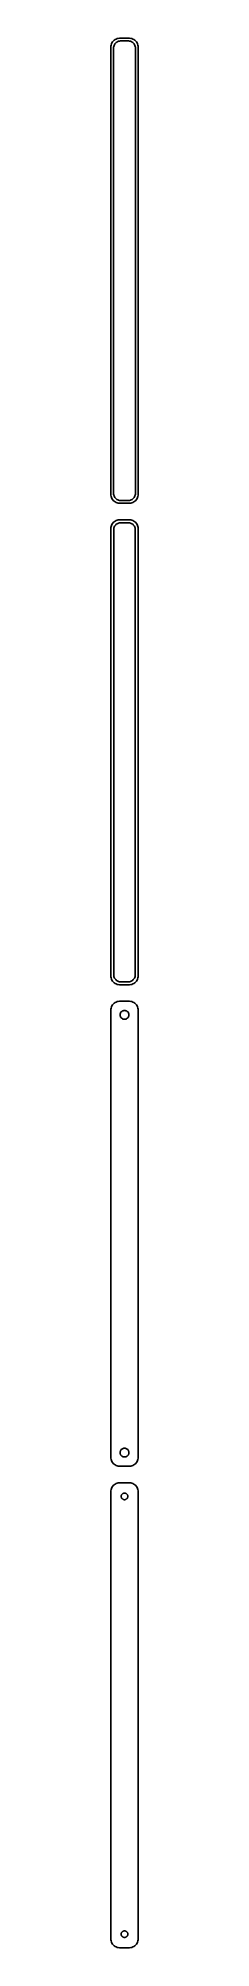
# Model space of a CAD drawing. Header units: metres. Extents: x -8 to 8, y 665 to 1711.
import ezdxf

# ---------------------------------------------------------------- set-up
doc = ezdxf.new("R2010")
doc.units = ezdxf.units.M

msp = doc.modelspace()

# ---------------------------------------------------------------- linework, layer by layer
for p, q in [((-7.46057, 1707.13), (-7.5, 1706.5)), ((-7.34291, 1707.74), (-7.46057, 1707.13)), ((-7.14888, 1708.34), (-7.34291, 1707.74)), ((-6.88153, 1708.91), (-7.14888, 1708.34)), ((-6.54507, 1709.44), (-6.88153, 1708.91)), ((-6.14484, 1709.92), (-6.54507, 1709.44)), ((-5.68712, 1710.35), (-6.14484, 1709.92)), ((-5.96844, 1706.5), (-5.87433, 1706.99)), ((-5.87433, 1706.99), (-5.7191, 1707.47)), ((-5.7191, 1707.47), (-5.50522, 1707.93)), ((-5.17912, 1710.72), (-5.68712, 1710.35)), ((-5.50522, 1707.93), (-5.23605, 1708.35)), ((-5.23605, 1708.35), (-4.91586, 1708.74)), ((-4.62889, 1711.02), (-5.17912, 1710.72)), ((-4.91586, 1708.74), (-4.54968, 1709.08)), ((-4.04507, 1711.26), (-4.62889, 1711.02)), ((-4.54968, 1709.08), (-4.1433, 1709.38)), ((-4.1433, 1709.38), (-3.70311, 1709.62)), ((-3.4369, 1711.41), (-4.04507, 1711.26)), ((-3.70311, 1709.62), (-3.23605, 1709.8)), ((-2.81395, 1711.49), (-3.4369, 1711.41)), ((-3.23605, 1709.8), (-2.74951, 1709.93)), ((2.81395, 1711.49), (-2.81395, 1711.49)), ((-2.74951, 1709.93), (-2.25116, 1709.99)), ((-2.25116, 1709.99), (2.25116, 1709.99)), ((2.25116, 1709.99), (2.74951, 1709.93)), ((2.74951, 1709.93), (3.23605, 1709.8)), ((3.4369, 1711.41), (2.81395, 1711.49)), ((3.23605, 1709.8), (3.70311, 1709.62)), ((4.04507, 1711.26), (3.4369, 1711.41)), ((3.70311, 1709.62), (4.1433, 1709.38)), ((4.62889, 1711.02), (4.04507, 1711.26)), ((4.1433, 1709.38), (4.54968, 1709.08)), ((4.54968, 1709.08), (4.91586, 1708.74)), ((5.17912, 1710.72), (4.62889, 1711.02)), ((4.91586, 1708.74), (5.23605, 1708.35)), ((5.68712, 1710.35), (5.17912, 1710.72)), ((5.23605, 1708.35), (5.50522, 1707.93)), ((5.50522, 1707.93), (5.7191, 1707.47)), ((6.14484, 1709.92), (5.68712, 1710.35)), ((5.7191, 1707.47), (5.87433, 1706.99)), ((5.87433, 1706.99), (5.96844, 1706.5)), ((6.54507, 1709.44), (6.14484, 1709.92)), ((6.88153, 1708.91), (6.54507, 1709.44)), ((7.14888, 1708.34), (6.88153, 1708.91)), ((7.34291, 1707.74), (7.14888, 1708.34)), ((7.46057, 1707.13), (7.34291, 1707.74)), ((7.5, 1706.5), (7.46057, 1707.13)), ((-7.5, 1706.5), (-7.5, 1461.5)), ((-6, 1706), (-5.96844, 1706.5)), ((-6, 1462), (-6, 1706)), ((5.96844, 1706.5), (6, 1706)), ((6, 1706), (6, 1462)), ((7.5, 1461.5), (7.5, 1706.5)), ((-7.5, 1461.5), (-7.46057, 1460.87)), ((-7.46057, 1460.87), (-7.34291, 1460.26)), ((-7.34291, 1460.26), (-7.14888, 1459.66)), ((-7.14888, 1459.66), (-6.88153, 1459.09)), ((-6.88153, 1459.09), (-6.54507, 1458.56)), ((-6.54507, 1458.56), (-6.14484, 1458.08)), ((-6.14484, 1458.08), (-5.68712, 1457.65)), ((-5.96844, 1461.5), (-6, 1462)), ((-5.87433, 1461.01), (-5.96844, 1461.5)), ((-5.7191, 1460.53), (-5.87433, 1461.01)), ((-5.50522, 1460.07), (-5.7191, 1460.53)), ((-5.68712, 1457.65), (-5.17912, 1457.28)), ((-5.23605, 1459.65), (-5.50522, 1460.07)), ((-4.91586, 1459.26), (-5.23605, 1459.65)), ((-5.17912, 1457.28), (-4.62889, 1456.98)), ((-4.54968, 1458.92), (-4.91586, 1459.26)), ((-4.62889, 1456.98), (-4.04507, 1456.74)), ((-4.1433, 1458.62), (-4.54968, 1458.92)), ((-3.70311, 1458.38), (-4.1433, 1458.62)), ((-4.04507, 1456.74), (-3.4369, 1456.59)), ((-3.23605, 1458.2), (-3.70311, 1458.38)), ((-3.4369, 1456.59), (-2.81395, 1456.51)), ((-2.74951, 1458.07), (-3.23605, 1458.2)), ((-2.81395, 1456.51), (2.81395, 1456.51)), ((-2.25116, 1458.01), (-2.74951, 1458.07)), ((2.25116, 1458.01), (-2.25116, 1458.01)), ((2.74951, 1458.07), (2.25116, 1458.01)), ((3.23605, 1458.2), (2.74951, 1458.07)), ((2.81395, 1456.51), (3.4369, 1456.59)), ((3.70311, 1458.38), (3.23605, 1458.2)), ((3.4369, 1456.59), (4.04507, 1456.74)), ((4.1433, 1458.62), (3.70311, 1458.38)), ((4.04507, 1456.74), (4.62889, 1456.98)), ((4.54968, 1458.92), (4.1433, 1458.62)), ((4.91586, 1459.26), (4.54968, 1458.92)), ((4.62889, 1456.98), (5.17912, 1457.28)), ((5.23605, 1459.65), (4.91586, 1459.26)), ((5.17912, 1457.28), (5.68712, 1457.65)), ((5.50522, 1460.07), (5.23605, 1459.65)), ((5.7191, 1460.53), (5.50522, 1460.07)), ((5.68712, 1457.65), (6.14484, 1458.08)), ((5.87433, 1461.01), (5.7191, 1460.53)), ((5.96844, 1461.5), (5.87433, 1461.01)), ((6, 1462), (5.96844, 1461.5)), ((6.14484, 1458.08), (6.54507, 1458.56)), ((6.54507, 1458.56), (6.88153, 1459.09)), ((6.88153, 1459.09), (7.14888, 1459.66)), ((7.14888, 1459.66), (7.34291, 1460.26)), ((7.34291, 1460.26), (7.46057, 1460.87)), ((7.46057, 1460.87), (7.5, 1461.5)), ((-6.88153, 1444.91), (-7.14888, 1444.34)), ((-6.54507, 1445.44), (-6.88153, 1444.91)), ((-6.14484, 1445.92), (-6.54507, 1445.44)), ((-5.68712, 1446.35), (-6.14484, 1445.92)), ((-5.17912, 1446.72), (-5.68712, 1446.35)), ((-4.62889, 1447.02), (-5.17912, 1446.72)), ((-4.82301, 1444.65), (-4.46851, 1444.98)), ((-4.04507, 1447.26), (-4.62889, 1447.02)), ((-4.46851, 1444.98), (-4.07506, 1445.27)), ((-4.07506, 1445.27), (-3.64888, 1445.5)), ((-3.4369, 1447.41), (-4.04507, 1447.26)), ((-3.64888, 1445.5), (-3.1967, 1445.68)), ((-2.81395, 1447.49), (-3.4369, 1447.41)), ((-3.1967, 1445.68), (-2.72565, 1445.8)), ((2.81395, 1447.49), (-2.81395, 1447.49)), ((-2.72565, 1445.8), (-2.24316, 1445.86)), ((-2.24316, 1445.86), (2.24316, 1445.86)), ((2.24316, 1445.86), (2.72565, 1445.8)), ((2.72565, 1445.8), (3.1967, 1445.68)), ((3.4369, 1447.41), (2.81395, 1447.49)), ((3.1967, 1445.68), (3.64888, 1445.5)), ((4.04507, 1447.26), (3.4369, 1447.41)), ((3.64888, 1445.5), (4.07506, 1445.27)), ((4.62889, 1447.02), (4.04507, 1447.26)), ((4.07506, 1445.27), (4.46851, 1444.98)), ((4.46851, 1444.98), (4.82301, 1444.65)), ((5.17912, 1446.72), (4.62889, 1447.02)), ((5.68712, 1446.35), (5.17912, 1446.72)), ((6.14484, 1445.92), (5.68712, 1446.35)), ((6.54507, 1445.44), (6.14484, 1445.92)), ((6.88153, 1444.91), (6.54507, 1445.44)), ((7.14888, 1444.34), (6.88153, 1444.91)), ((-7.46057, 1443.13), (-7.5, 1442.5)), ((-7.5, 1442.5), (-7.5, 1197.5)), ((-7.34291, 1443.74), (-7.46057, 1443.13)), ((-7.14888, 1444.34), (-7.34291, 1443.74)), ((-5.87262, 1442), (-5.84209, 1442.49)), ((-5.87262, 1198), (-5.87262, 1442)), ((-5.84209, 1442.49), (-5.75096, 1442.96)), ((-5.75096, 1442.96), (-5.60068, 1443.43)), ((-5.60068, 1443.43), (-5.3936, 1443.87)), ((-5.3936, 1443.87), (-5.13301, 1444.28)), ((-5.13301, 1444.28), (-4.82301, 1444.65)), ((4.82301, 1444.65), (5.13301, 1444.28)), ((5.13301, 1444.28), (5.3936, 1443.87)), ((5.3936, 1443.87), (5.60068, 1443.43)), ((5.60068, 1443.43), (5.75096, 1442.96)), ((5.75096, 1442.96), (5.84209, 1442.49)), ((5.84209, 1442.49), (5.87262, 1442)), ((5.87262, 1442), (5.87262, 1198)), ((7.34291, 1443.74), (7.14888, 1444.34)), ((7.46057, 1443.13), (7.34291, 1443.74)), ((7.5, 1442.5), (7.46057, 1443.13)), ((7.5, 1197.5), (7.5, 1442.5)), ((-7.5, 1197.5), (-7.46057, 1196.87)), ((-7.46057, 1196.87), (-7.34291, 1196.26)), ((-7.34291, 1196.26), (-7.14888, 1195.66)), ((-7.14888, 1195.66), (-6.88153, 1195.09)), ((-6.88153, 1195.09), (-6.54507, 1194.56)), ((-6.54507, 1194.56), (-6.14484, 1194.08)), ((-6.14484, 1194.08), (-5.68712, 1193.65)), ((-5.84209, 1197.51), (-5.87262, 1198)), ((-5.75096, 1197.04), (-5.84209, 1197.51)), ((-5.60068, 1196.57), (-5.75096, 1197.04)), ((-5.68712, 1193.65), (-5.17912, 1193.28)), ((-5.3936, 1196.13), (-5.60068, 1196.57)), ((-5.13301, 1195.72), (-5.3936, 1196.13)), ((-4.82301, 1195.35), (-5.13301, 1195.72)), ((-4.46851, 1195.02), (-4.82301, 1195.35)), ((-4.07506, 1194.73), (-4.46851, 1195.02)), ((-3.64888, 1194.5), (-4.07506, 1194.73)), ((-3.1967, 1194.32), (-3.64888, 1194.5)), ((-2.72565, 1194.2), (-3.1967, 1194.32)), ((-2.24316, 1194.14), (-2.72565, 1194.2)), ((2.24316, 1194.14), (-2.24316, 1194.14)), ((2.72565, 1194.2), (2.24316, 1194.14)), ((3.1967, 1194.32), (2.72565, 1194.2)), ((3.64888, 1194.5), (3.1967, 1194.32)), ((4.07506, 1194.73), (3.64888, 1194.5)), ((4.46851, 1195.02), (4.07506, 1194.73)), ((4.82301, 1195.35), (4.46851, 1195.02)), ((5.13301, 1195.72), (4.82301, 1195.35)), ((5.3936, 1196.13), (5.13301, 1195.72)), ((5.17912, 1193.28), (5.68712, 1193.65)), ((5.60068, 1196.57), (5.3936, 1196.13)), ((5.75096, 1197.04), (5.60068, 1196.57)), ((5.68712, 1193.65), (6.14484, 1194.08)), ((5.84209, 1197.51), (5.75096, 1197.04)), ((5.87262, 1198), (5.84209, 1197.51)), ((6.14484, 1194.08), (6.54507, 1194.56)), ((6.54507, 1194.56), (6.88153, 1195.09)), ((6.88153, 1195.09), (7.14888, 1195.66)), ((7.14888, 1195.66), (7.34291, 1196.26)), ((7.34291, 1196.26), (7.46057, 1196.87)), ((7.46057, 1196.87), (7.5, 1197.5)), ((-5.17912, 1193.28), (-4.62889, 1192.98)), ((-4.62889, 1192.98), (-4.04507, 1192.74)), ((-4.04507, 1183.26), (-4.62889, 1183.02)), ((-4.04507, 1192.74), (-3.4369, 1192.59)), ((-3.4369, 1183.41), (-4.04507, 1183.26)), ((-3.4369, 1192.59), (-2.81395, 1192.51)), ((-2.81395, 1183.49), (-3.4369, 1183.41)), ((-2.81395, 1192.51), (2.81395, 1192.51)), ((2.81395, 1183.49), (-2.81395, 1183.49)), ((2.81395, 1192.51), (3.4369, 1192.59)), ((3.4369, 1183.41), (2.81395, 1183.49)), ((3.4369, 1192.59), (4.04507, 1192.74)), ((4.04507, 1183.26), (3.4369, 1183.41)), ((4.04507, 1192.74), (4.62889, 1192.98)), ((4.62889, 1183.02), (4.04507, 1183.26)), ((4.62889, 1192.98), (5.17912, 1193.28)), ((-7.46057, 1179.13), (-7.5, 1178.5)), ((-7.5, 1178.5), (-7.5, 933.5)), ((-7.34291, 1179.74), (-7.46057, 1179.13)), ((-7.14888, 1180.34), (-7.34291, 1179.74)), ((-6.88153, 1180.91), (-7.14888, 1180.34)), ((-6.54507, 1181.44), (-6.88153, 1180.91)), ((-6.14484, 1181.92), (-6.54507, 1181.44)), ((-5.68712, 1182.35), (-6.14484, 1181.92)), ((-5.17912, 1182.72), (-5.68712, 1182.35)), ((-4.62889, 1183.02), (-5.17912, 1182.72)), ((-2.39999, 1176), (-2.38107, 1176.3)), ((-2.38107, 1175.7), (-2.39999, 1176)), ((-2.38107, 1176.3), (-2.32458, 1176.6)), ((-2.32458, 1175.4), (-2.38107, 1175.7)), ((-2.32458, 1176.6), (-2.23146, 1176.88)), ((-2.23146, 1175.12), (-2.32458, 1175.4)), ((-2.23146, 1176.88), (-2.10313, 1177.16)), ((-2.10313, 1174.84), (-2.23146, 1175.12)), ((-2.10313, 1177.16), (-1.94164, 1177.41)), ((-1.94164, 1174.59), (-2.10313, 1174.84)), ((-1.94164, 1177.41), (-1.74951, 1177.64)), ((-1.74951, 1174.36), (-1.94164, 1174.59)), ((-1.74951, 1177.64), (-1.52982, 1177.85)), ((-1.52982, 1174.15), (-1.74951, 1174.36)), ((-1.52982, 1177.85), (-1.28598, 1178.03)), ((-1.28598, 1173.97), (-1.52982, 1174.15)), ((-1.28598, 1178.03), (-1.02187, 1178.17)), ((-1.02187, 1173.83), (-1.28598, 1173.97)), ((-1.02187, 1178.17), (-0.741638, 1178.28)), ((-0.741638, 1173.72), (-1.02187, 1173.83)), ((-0.741638, 1178.28), (-0.449707, 1178.36)), ((-0.449707, 1173.64), (-0.741638, 1173.72)), ((-0.449707, 1178.36), (-0.150696, 1178.4)), ((-0.150696, 1173.6), (-0.449707, 1173.64)), ((-0.150696, 1178.4), (0.150696, 1178.4)), ((0.150696, 1173.6), (-0.150696, 1173.6)), ((0.150696, 1178.4), (0.449707, 1178.36)), ((0.449707, 1173.64), (0.150696, 1173.6)), ((0.449707, 1178.36), (0.741638, 1178.28)), ((0.741638, 1173.72), (0.449707, 1173.64)), ((0.741638, 1178.28), (1.02187, 1178.17)), ((1.02187, 1173.83), (0.741638, 1173.72)), ((1.02187, 1178.17), (1.28598, 1178.03)), ((1.28598, 1173.97), (1.02187, 1173.83)), ((1.28598, 1178.03), (1.52982, 1177.85)), ((1.52982, 1174.15), (1.28598, 1173.97)), ((1.52982, 1177.85), (1.74951, 1177.64)), ((1.74951, 1174.36), (1.52982, 1174.15)), ((1.74951, 1177.64), (1.94164, 1177.41)), ((1.94164, 1174.59), (1.74951, 1174.36)), ((1.94164, 1177.41), (2.10313, 1177.16)), ((2.10313, 1174.84), (1.94164, 1174.59)), ((2.10313, 1177.16), (2.23146, 1176.88)), ((2.23146, 1175.12), (2.10313, 1174.84)), ((2.23146, 1176.88), (2.32458, 1176.6)), ((2.32458, 1175.4), (2.23146, 1175.12)), ((2.32458, 1176.6), (2.38107, 1176.3)), ((2.38107, 1175.7), (2.32458, 1175.4)), ((2.38107, 1176.3), (2.39999, 1176)), ((2.39999, 1176), (2.38107, 1175.7)), ((5.17912, 1182.72), (4.62889, 1183.02)), ((5.68712, 1182.35), (5.17912, 1182.72)), ((6.14484, 1181.92), (5.68712, 1182.35)), ((6.54507, 1181.44), (6.14484, 1181.92)), ((6.88153, 1180.91), (6.54507, 1181.44)), ((7.14888, 1180.34), (6.88153, 1180.91)), ((7.34291, 1179.74), (7.14888, 1180.34)), ((7.46057, 1179.13), (7.34291, 1179.74)), ((7.5, 1178.5), (7.46057, 1179.13)), ((7.5, 933.5), (7.5, 1178.5)), ((-7.5, 933.5), (-7.46057, 932.873)), ((-7.46057, 932.873), (-7.34291, 932.257)), ((-7.34291, 932.257), (-7.14888, 931.659)), ((-2.39999, 936), (-2.38107, 936.301)), ((-2.38107, 935.699), (-2.39999, 936)), ((-2.38107, 936.301), (-2.32458, 936.597)), ((-2.32458, 935.403), (-2.38107, 935.699)), ((-2.32458, 936.597), (-2.23146, 936.883)), ((-2.23146, 935.117), (-2.32458, 935.403)), ((-2.23146, 936.883), (-2.10313, 937.156)), ((-2.10313, 934.844), (-2.23146, 935.117)), ((-2.10313, 937.156), (-1.94164, 937.411)), ((-1.94164, 934.589), (-2.10313, 934.844)), ((-1.94164, 937.411), (-1.74951, 937.643)), ((-1.74951, 934.357), (-1.94164, 934.589)), ((-1.74951, 937.643), (-1.52982, 937.849)), ((-1.52982, 934.151), (-1.74951, 934.357)), ((-1.52982, 937.849), (-1.28598, 938.026)), ((-1.28598, 933.974), (-1.52982, 934.151)), ((-1.28598, 938.026), (-1.02187, 938.172)), ((-1.02187, 933.828), (-1.28598, 933.974)), ((-1.02187, 938.172), (-0.741638, 938.283)), ((-0.741638, 933.717), (-1.02187, 933.828)), ((-0.741638, 938.283), (-0.449707, 938.357)), ((-0.449707, 933.643), (-0.741638, 933.717)), ((-0.449707, 938.357), (-0.150696, 938.395)), ((-0.150696, 933.605), (-0.449707, 933.643)), ((-0.150696, 938.395), (0.150696, 938.395)), ((0.150696, 933.605), (-0.150696, 933.605)), ((0.150696, 938.395), (0.449707, 938.357)), ((0.449707, 933.643), (0.150696, 933.605)), ((0.449707, 938.357), (0.741638, 938.283)), ((0.741638, 933.717), (0.449707, 933.643)), ((0.741638, 938.283), (1.02187, 938.172)), ((1.02187, 933.828), (0.741638, 933.717)), ((1.02187, 938.172), (1.28598, 938.026)), ((1.28598, 933.974), (1.02187, 933.828)), ((1.28598, 938.026), (1.52982, 937.849)), ((1.52982, 934.151), (1.28598, 933.974)), ((1.52982, 937.849), (1.74951, 937.643)), ((1.74951, 934.357), (1.52982, 934.151)), ((1.74951, 937.643), (1.94164, 937.411)), ((1.94164, 934.589), (1.74951, 934.357)), ((1.94164, 937.411), (2.10313, 937.156)), ((2.10313, 934.844), (1.94164, 934.589)), ((2.10313, 937.156), (2.23146, 936.883)), ((2.23146, 935.117), (2.10313, 934.844)), ((2.23146, 936.883), (2.32458, 936.597)), ((2.32458, 935.403), (2.23146, 935.117)), ((2.32458, 936.597), (2.38107, 936.301)), ((2.38107, 935.699), (2.32458, 935.403)), ((2.38107, 936.301), (2.39999, 936)), ((2.39999, 936), (2.38107, 935.699)), ((7.14888, 931.659), (7.34291, 932.257)), ((7.34291, 932.257), (7.46057, 932.873)), ((7.46057, 932.873), (7.5, 933.5)), ((-7.14888, 931.659), (-6.88153, 931.091)), ((-6.88153, 931.091), (-6.54507, 930.561)), ((-6.54507, 930.561), (-6.14484, 930.077)), ((-6.14484, 930.077), (-5.68712, 929.647)), ((-5.68712, 929.647), (-5.17912, 929.278)), ((-5.17912, 929.278), (-4.62889, 928.976)), ((-4.62889, 928.976), (-4.04507, 928.745)), ((-4.04507, 928.745), (-3.4369, 928.589)), ((-3.4369, 928.589), (-2.81395, 928.51)), ((-2.81395, 928.51), (2.81395, 928.51)), ((2.81395, 928.51), (3.4369, 928.589)), ((3.4369, 928.589), (4.04507, 928.745)), ((4.04507, 928.745), (4.62889, 928.976)), ((4.62889, 928.976), (5.17912, 929.278)), ((5.17912, 929.278), (5.68712, 929.647)), ((5.68712, 929.647), (6.14484, 930.077)), ((6.14484, 930.077), (6.54507, 930.561)), ((6.54507, 930.561), (6.88153, 931.091)), ((6.88153, 931.091), (7.14888, 931.659)), ((-7.46057, 915.127), (-7.5, 914.5)), ((-7.5, 914.5), (-7.5, 669.5)), ((-7.34291, 915.743), (-7.46057, 915.127)), ((-7.14888, 916.341), (-7.34291, 915.743)), ((-6.88153, 916.909), (-7.14888, 916.341)), ((-6.54507, 917.439), (-6.88153, 916.909)), ((-6.14484, 917.923), (-6.54507, 917.439)), ((-5.68712, 918.353), (-6.14484, 917.923)), ((-5.17912, 918.722), (-5.68712, 918.353)), ((-4.62889, 919.024), (-5.17912, 918.722)), ((-4.04507, 919.255), (-4.62889, 919.024)), ((-3.4369, 919.411), (-4.04507, 919.255)), ((-2.81395, 919.49), (-3.4369, 919.411)), ((2.81395, 919.49), (-2.81395, 919.49)), ((-1.79999, 912), (-1.7858, 912.226)), ((-1.7858, 911.774), (-1.79999, 912)), ((-1.7858, 912.226), (-1.74344, 912.448)), ((-1.74344, 911.552), (-1.7858, 911.774)), ((-1.74344, 912.448), (-1.67358, 912.663)), ((-1.67358, 911.337), (-1.74344, 911.552)), ((-1.67358, 912.663), (-1.57735, 912.867)), ((-1.57735, 911.133), (-1.67358, 911.337)), ((-1.57735, 912.867), (-1.45622, 913.058)), ((-1.45622, 910.942), (-1.57735, 911.133)), ((-1.45622, 913.058), (-1.31213, 913.232)), ((-1.31213, 910.768), (-1.45622, 910.942)), ((-1.31213, 913.232), (-1.14735, 913.387)), ((-1.14735, 913.387), (-0.964478, 913.52)), ((-0.964478, 913.52), (-0.766388, 913.629)), ((-0.766388, 913.629), (-0.556229, 913.712)), ((-0.556229, 913.712), (-0.33728, 913.768)), ((-0.33728, 913.768), (-0.113022, 913.796)), ((-0.113022, 913.796), (0.113022, 913.796)), ((0.113022, 913.796), (0.33728, 913.768)), ((0.33728, 913.768), (0.556229, 913.712)), ((0.556229, 913.712), (0.766388, 913.629)), ((0.766388, 913.629), (0.964478, 913.52)), ((0.964478, 913.52), (1.14735, 913.387)), ((1.14735, 913.387), (1.31213, 913.232)), ((1.31213, 913.232), (1.45622, 913.058)), ((1.45622, 910.942), (1.31213, 910.768)), ((1.45622, 913.058), (1.57735, 912.867)), ((1.57735, 911.133), (1.45622, 910.942)), ((1.57735, 912.867), (1.67358, 912.663)), ((1.67358, 911.337), (1.57735, 911.133)), ((1.67358, 912.663), (1.74344, 912.448)), ((1.74344, 911.552), (1.67358, 911.337)), ((1.74344, 912.448), (1.7858, 912.226)), ((1.7858, 911.774), (1.74344, 911.552)), ((1.7858, 912.226), (1.79999, 912)), ((1.79999, 912), (1.7858, 911.774)), ((3.4369, 919.411), (2.81395, 919.49)), ((4.04507, 919.255), (3.4369, 919.411)), ((4.62889, 919.024), (4.04507, 919.255)), ((5.17912, 918.722), (4.62889, 919.024)), ((5.68712, 918.353), (5.17912, 918.722)), ((6.14484, 917.923), (5.68712, 918.353)), ((6.54507, 917.439), (6.14484, 917.923)), ((6.88153, 916.909), (6.54507, 917.439)), ((7.14888, 916.341), (6.88153, 916.909)), ((7.34291, 915.743), (7.14888, 916.341)), ((7.46057, 915.127), (7.34291, 915.743)), ((7.5, 914.5), (7.46057, 915.127)), ((7.5, 669.5), (7.5, 914.5)), ((-1.14735, 910.613), (-1.31213, 910.768)), ((-0.964478, 910.48), (-1.14735, 910.613)), ((-0.766388, 910.371), (-0.964478, 910.48)), ((-0.556229, 910.288), (-0.766388, 910.371)), ((-0.33728, 910.232), (-0.556229, 910.288)), ((-0.113022, 910.204), (-0.33728, 910.232)), ((0.113022, 910.204), (-0.113022, 910.204)), ((0.33728, 910.232), (0.113022, 910.204)), ((0.556229, 910.288), (0.33728, 910.232)), ((0.766388, 910.371), (0.556229, 910.288)), ((0.964478, 910.48), (0.766388, 910.371)), ((1.14735, 910.613), (0.964478, 910.48)), ((1.31213, 910.768), (1.14735, 910.613)), ((-1.79999, 672), (-1.7858, 672.226)), ((-1.7858, 671.774), (-1.79999, 672)), ((-1.7858, 672.226), (-1.74344, 672.448)), ((-1.74344, 671.552), (-1.7858, 671.774)), ((-1.74344, 672.448), (-1.67358, 672.663)), ((-1.67358, 671.337), (-1.74344, 671.552)), ((-1.67358, 672.663), (-1.57735, 672.867)), ((-1.57735, 671.133), (-1.67358, 671.337)), ((-1.57735, 672.867), (-1.45622, 673.058)), ((-1.45622, 670.942), (-1.57735, 671.133)), ((-1.45622, 673.058), (-1.31213, 673.232)), ((-1.31213, 670.768), (-1.45622, 670.942)), ((-1.31213, 673.232), (-1.14735, 673.387)), ((-1.14735, 670.613), (-1.31213, 670.768)), ((-1.14735, 673.387), (-0.964478, 673.52)), ((-0.964478, 670.48), (-1.14735, 670.613)), ((-0.964478, 673.52), (-0.766388, 673.629)), ((-0.766388, 670.371), (-0.964478, 670.48)), ((-0.766388, 673.629), (-0.556229, 673.712)), ((-0.556229, 670.288), (-0.766388, 670.371)), ((-0.556229, 673.712), (-0.33728, 673.768)), ((-0.33728, 670.232), (-0.556229, 670.288)), ((-0.33728, 673.768), (-0.113022, 673.796)), ((-0.113022, 670.204), (-0.33728, 670.232)), ((-0.113022, 673.796), (0.113022, 673.796)), ((0.113022, 670.204), (-0.113022, 670.204)), ((0.113022, 673.796), (0.33728, 673.768)), ((0.33728, 670.232), (0.113022, 670.204)), ((0.33728, 673.768), (0.556229, 673.712)), ((0.556229, 670.288), (0.33728, 670.232)), ((0.556229, 673.712), (0.766388, 673.629)), ((0.766388, 670.371), (0.556229, 670.288)), ((0.766388, 673.629), (0.964478, 673.52)), ((0.964478, 670.48), (0.766388, 670.371)), ((0.964478, 673.52), (1.14735, 673.387)), ((1.14735, 670.613), (0.964478, 670.48)), ((1.14735, 673.387), (1.31213, 673.232)), ((1.31213, 670.768), (1.14735, 670.613)), ((1.31213, 673.232), (1.45622, 673.058)), ((1.45622, 670.942), (1.31213, 670.768)), ((1.45622, 673.058), (1.57735, 672.867)), ((1.57735, 671.133), (1.45622, 670.942)), ((1.57735, 672.867), (1.67358, 672.663)), ((1.67358, 671.337), (1.57735, 671.133)), ((1.67358, 672.663), (1.74344, 672.448)), ((1.74344, 671.552), (1.67358, 671.337)), ((1.74344, 672.448), (1.7858, 672.226)), ((1.7858, 671.774), (1.74344, 671.552)), ((1.7858, 672.226), (1.79999, 672)), ((1.79999, 672), (1.7858, 671.774)), ((-7.5, 669.5), (-7.46057, 668.873)), ((-7.46057, 668.873), (-7.34291, 668.257)), ((-7.34291, 668.257), (-7.14888, 667.659)), ((-7.14888, 667.659), (-6.88153, 667.091)), ((-6.88153, 667.091), (-6.54507, 666.561)), ((-6.54507, 666.561), (-6.14484, 666.077)), ((-6.14484, 666.077), (-5.68712, 665.647)), ((-5.68712, 665.647), (-5.17912, 665.278)), ((-5.17912, 665.278), (-4.62889, 664.976)), ((-4.62889, 664.976), (-4.04507, 664.745)), ((-4.04507, 664.745), (-3.4369, 664.589)), ((-3.4369, 664.589), (-2.81395, 664.51)), ((-2.81395, 664.51), (2.81395, 664.51)), ((2.81395, 664.51), (3.4369, 664.589)), ((3.4369, 664.589), (4.04507, 664.745)), ((4.04507, 664.745), (4.62889, 664.976)), ((4.62889, 664.976), (5.17912, 665.278)), ((5.17912, 665.278), (5.68712, 665.647)), ((5.68712, 665.647), (6.14484, 666.077)), ((6.14484, 666.077), (6.54507, 666.561)), ((6.54507, 666.561), (6.88153, 667.091)), ((6.88153, 667.091), (7.14888, 667.659)), ((7.14888, 667.659), (7.34291, 668.257)), ((7.34291, 668.257), (7.46057, 668.873)), ((7.46057, 668.873), (7.5, 669.5))]:
    msp.add_line(p, q)

doc.saveas('drawing.dxf')
